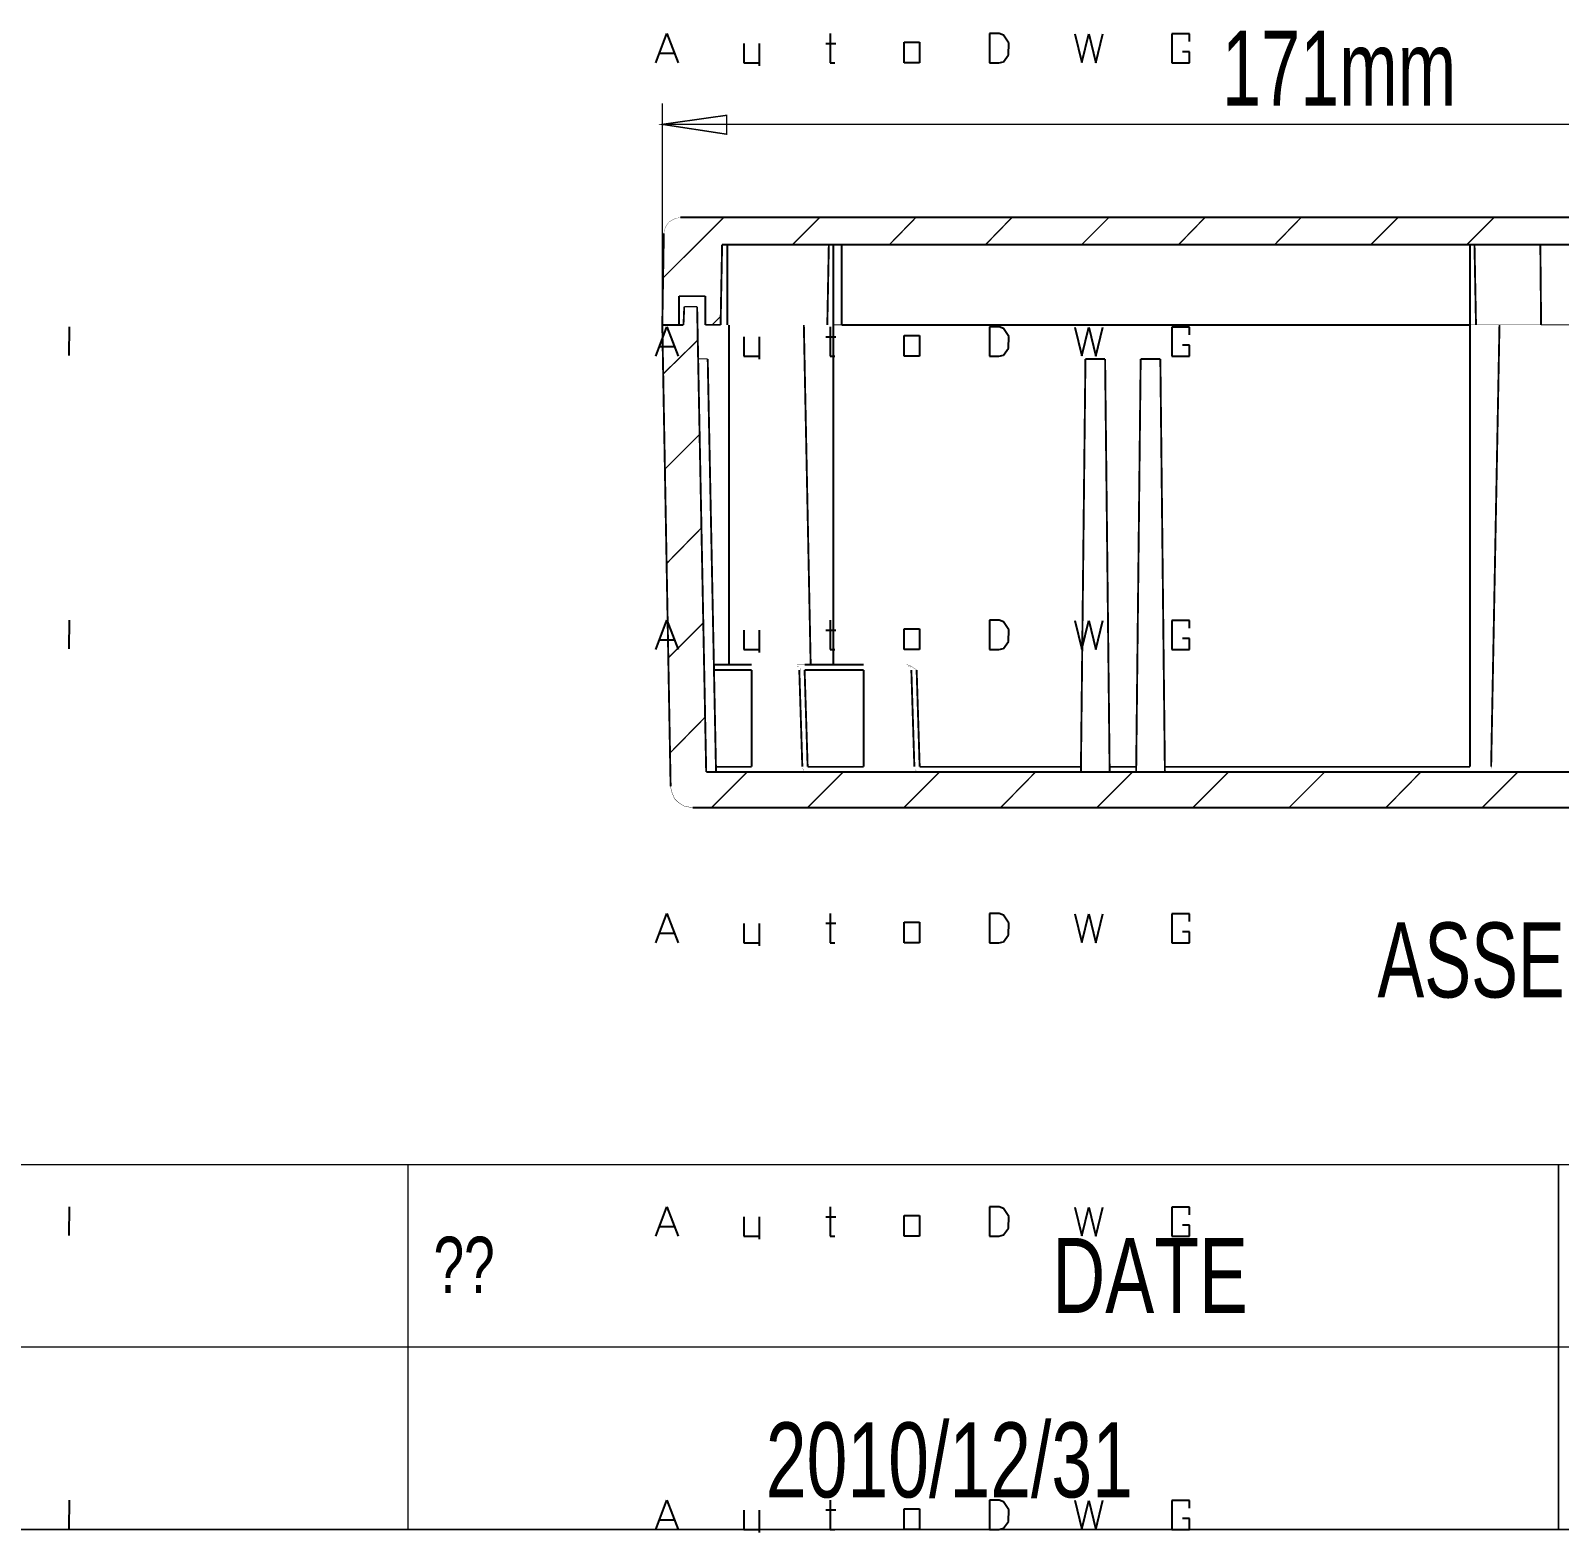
# Model space of a CAD drawing. Extents: x 5 to 426, y 3 to 277.
# Drawn here: x 144.3 to 215.6, y 2.8 to 72.9 of the extents above; entities that cross this region are included whole.
import ezdxf

# ---------------------------------------------------------------- set-up
doc = ezdxf.new("R2010")
doc.units = 0
doc.header["$MEASUREMENT"] = 0
for name, color, linetype in [('at_Entity', 7, 'Continuous'), ('at_Rect', 7, 'Continuous'), ('at_Solid', 7, 'Continuous'), ('at_Text', 7, 'Continuous')]:
    doc.layers.add(name, color=color, linetype=linetype)
doc.styles.add('Style0', font='arial.ttf', dxfattribs={"height": 0.2})

msp = doc.modelspace()

# ---------------------------------------------------------------- linework, layer by layer
at = {"color": 28}
for p, q in [((173.473, 71.35), (173.994, 72.719)), ((173.994, 72.719), (174.515, 71.35)), ((177.577, 72.255), (177.577, 71.35)), ((178.294, 72.255), (178.294, 71.213)), ((181.415, 72.261), (181.877, 72.261)), ((181.614, 72.718), (181.614, 71.35)), ((185.065, 72.321), (185.77, 72.321)), ((185.065, 71.35), (185.065, 72.321)), ((185.77, 72.321), (185.77, 71.35)), ((189.047, 72.718), (189.042, 71.35)), ((189.494, 72.723), (189.047, 72.718)), ((189.698, 72.649), (189.494, 72.723)), ((189.938, 72.267), (189.698, 72.649)), ((189.929, 71.722), (189.938, 72.267)), ((193.026, 72.711), (193.351, 71.368)), ((193.351, 71.368), (193.675, 72.703)), ((193.675, 72.703), (193.999, 71.352)), ((193.999, 71.352), (194.324, 72.711)), ((198.37, 72.698), (197.544, 72.698)), ((197.544, 72.698), (197.544, 71.35)), ((198.361, 72.352), (198.37, 72.698)), ((173.664, 71.806), (174.316, 71.806)), ((177.577, 71.35), (178.294, 71.35)), ((181.614, 71.35), (181.829, 71.35)), ((185.77, 71.35), (185.065, 71.35)), ((189.042, 71.35), (189.484, 71.35)), ((189.484, 71.35), (189.693, 71.405)), ((189.693, 71.405), (189.929, 71.722)), ((197.544, 71.35), (198.361, 71.35)), ((198.37, 71.863), (198.041, 71.863)), ((198.361, 71.35), (198.37, 71.863)), ((173.473, 30.298), (173.994, 31.666)), ((173.994, 31.666), (174.515, 30.298)), ((181.614, 31.666), (181.614, 30.298)), ((189.047, 31.666), (189.042, 30.298)), ((189.494, 31.671), (189.047, 31.666)), ((189.698, 31.596), (189.494, 31.671)), ((189.938, 31.215), (189.698, 31.596)), ((193.026, 31.659), (193.351, 30.315)), ((193.351, 30.315), (193.675, 31.651)), ((193.675, 31.651), (193.999, 30.3)), ((193.999, 30.3), (194.324, 31.659)), ((198.37, 31.646), (197.544, 31.646)), ((197.544, 31.646), (197.544, 30.298)), ((198.361, 31.3), (198.37, 31.646)), ((173.664, 30.753), (174.316, 30.753)), ((177.577, 31.203), (177.577, 30.298)), ((178.294, 31.203), (178.294, 30.161)), ((181.415, 31.209), (181.877, 31.209)), ((185.065, 31.269), (185.77, 31.269)), ((185.065, 30.298), (185.065, 31.269)), ((185.77, 31.269), (185.77, 30.298)), ((189.693, 30.353), (189.929, 30.67)), ((189.929, 30.67), (189.938, 31.215)), ((198.37, 30.811), (198.041, 30.811)), ((198.361, 30.298), (198.37, 30.811)), ((177.577, 30.298), (178.294, 30.298)), ((181.614, 30.298), (181.829, 30.298)), ((185.77, 30.298), (185.065, 30.298)), ((189.042, 30.298), (189.484, 30.298)), ((189.484, 30.298), (189.693, 30.353)), ((197.544, 30.298), (198.361, 30.298))]:
    msp.add_line(p, q, dxfattribs=at)
at = {"layer": 'at_Entity', "color": 28}
for p, q in [((146.116, 45.345), (146.111, 44.009)), ((146.116, 4.293), (146.111, 2.957))]:
    msp.add_line(p, q, dxfattribs=at)
at = {"layer": 'at_Entity', "color": 0}
for points in [[(173.782, 60.116, 0.0636, 0.0636, 0), (173.782, 69.47, 0.0636, 0.0636, 0)], [(173.782, 68.482, 0.0636, 0.0636, 0), (176.782, 68.906, 0.0636, 0.0636, 0), (176.782, 68.023, 0.0636, 0.0636, 0)], [(173.782, 68.482, 0.0636, 0.0636, 0), (259.314, 68.482, 0.0636, 0.0636, 0)], [(176.641, 64.14, 0.0636, 0.0636, 0), (173.817, 61.316, 0.0636, 0.0636, 0)], [(174.629, 64.14, 0.0883, 0.0883, 0), (258.502, 64.14, 0.0883, 0.0883, 0)], [(181.124, 64.14, 0.0636, 0.0636, 0), (179.853, 62.869, 0.0636, 0.0636, 0)], [(185.607, 64.14, 0.0636, 0.0636, 0), (184.372, 62.869, 0.0636, 0.0636, 0)], [(190.09, 64.14, 0.0636, 0.0636, 0), (188.855, 62.869, 0.0636, 0.0636, 0)], [(194.609, 64.14, 0.0636, 0.0636, 0), (193.338, 62.869, 0.0636, 0.0636, 0)], [(199.092, 64.14, 0.0636, 0.0636, 0), (197.857, 62.869, 0.0636, 0.0636, 0)], [(203.575, 64.14, 0.0636, 0.0636, 0), (202.34, 62.869, 0.0636, 0.0636, 0)], [(208.094, 64.14, 0.0636, 0.0636, 0), (206.823, 62.869, 0.0636, 0.0636, 0)], [(212.577, 64.14, 0.0636, 0.0636, 0), (211.306, 62.869, 0.0636, 0.0636, 0)], [(173.852, 63.399, 0.0112, 0.0112, 0), (173.888, 63.54, 0.0112, 0.0112, 0), (173.923, 63.681, 0.0112, 0.0112, 0), (173.994, 63.787, 0.0112, 0.0112, 0), (174.1, 63.928, 0.0112, 0.0112, 0), (174.206, 63.999, 0.0112, 0.0112, 0), (174.347, 64.069, 0.0112, 0.0112, 0), (174.453, 64.105, 0.0112, 0.0112, 0), (174.629, 64.14, 0.0112, 0.0112, 0)], [(173.852, 63.399, 0.0883, 0.0883, 0), (173.782, 59.127, 0.0883, 0.0883, 0)], [(173.852, 63.399, 0.0883, 0.0883, 0), (173.782, 59.127, 0.0883, 0.0883, 0)], [(176.5, 59.127, 0.0883, 0.0883, 0), (176.571, 62.869, 0.0883, 0.0883, 0)], [(176.571, 62.869, 0.0883, 0.0883, 0), (176.5, 59.127, 0.0883, 0.0883, 0)], [(256.525, 62.869, 0.0883, 0.0883, 0), (176.571, 62.869, 0.0883, 0.0883, 0)], [(176.818, 62.869, 0.0883, 0.0883, 0), (176.818, 59.127, 0.0883, 0.0883, 0)], [(181.477, 59.127, 0.0883, 0.0883, 0), (181.548, 62.869, 0.0883, 0.0883, 0)], [(181.76, 62.869, 0.0883, 0.0883, 0), (181.76, 59.127, 0.0883, 0.0883, 0)], [(182.148, 62.869, 0.0883, 0.0883, 0), (182.148, 59.127, 0.0883, 0.0883, 0)], [(211.447, 62.869, 0.0883, 0.0883, 0), (211.447, 59.127, 0.0883, 0.0883, 0)], [(211.659, 62.869, 0.0883, 0.0883, 0), (211.729, 59.127, 0.0883, 0.0883, 0)], [(214.73, 62.869, 0.0883, 0.0883, 0), (214.765, 59.127, 0.0883, 0.0883, 0)], [(175.794, 60.469, 0.0883, 0.0883, 0), (174.559, 60.469, 0.0883, 0.0883, 0)], [(174.559, 60.469, 0.0883, 0.0883, 0), (174.559, 59.127, 0.0883, 0.0883, 0)], [(174.559, 59.127, 0.0883, 0.0883, 0), (174.559, 60.469, 0.0883, 0.0883, 0)], [(174.77, 59.127, 0.0848, 0.0848, 0), (174.806, 59.975, 0.0848, 0.0848, 0)], [(174.806, 59.975, 0.06, 0.06, 0), (175.406, 59.975, 0.06, 0.06, 0)], [(175.406, 59.975, 0.0883, 0.0883, 0), (175.829, 38.265, 0.0883, 0.0883, 0)], [(175.406, 59.975, 0.00353, 0.00353, 0), (175.441, 59.975, 0.00353, 0.00353, 0), (175.512, 59.975, 0.00353, 0.00353, 0), (175.653, 59.975, 0.00353, 0.00353, 0), (175.794, 59.975, 0.00353, 0.00353, 0)], [(175.794, 60.469, 0.0883, 0.0883, 0), (175.794, 59.127, 0.0883, 0.0883, 0)], [(176.5, 59.516, 0.0549, 0.0549, 0), (176.112, 59.127, 0.0549, 0.0549, 0)], [(173.782, 59.127, 0.0883, 0.0883, 0), (174.77, 59.127, 0.0883, 0.0883, 0)], [(174.17, 37.594, 0.0883, 0.0883, 0), (173.782, 59.127, 0.0883, 0.0883, 0)], [(173.782, 59.127, 0.0777, 0.0777, 0), (174.559, 59.127, 0.0777, 0.0777, 0)], [(175.794, 59.127, 0.0706, 0.0706, 0), (176.5, 59.127, 0.0706, 0.0706, 0)], [(176.5, 59.127, 0.00353, 0.00353, 0), (176.535, 59.127, 0.00353, 0.00353, 0), (176.571, 59.127, 0.00353, 0.00353, 0), (176.606, 59.127, 0.00353, 0.00353, 0), (176.641, 59.127, 0.00353, 0.00353, 0), (176.712, 59.127, 0.00353, 0.00353, 0), (176.747, 59.127, 0.00353, 0.00353, 0), (176.818, 59.127, 0.00353, 0.00353, 0)], [(176.818, 59.127, 0.00353, 0.00353, 0), (177.347, 59.127, 0.00353, 0.00353, 0), (177.877, 59.127, 0.00353, 0.00353, 0), (178.406, 59.127, 0.00353, 0.00353, 0), (178.9, 59.127, 0.00353, 0.00353, 0), (179.359, 59.127, 0.00353, 0.00353, 0), (179.818, 59.127, 0.00353, 0.00353, 0), (180.207, 59.127, 0.00353, 0.00353, 0), (180.56, 59.127, 0.00353, 0.00353, 0), (180.877, 59.127, 0.00353, 0.00353, 0), (181.124, 59.127, 0.00353, 0.00353, 0), (181.301, 59.127, 0.00353, 0.00353, 0), (181.442, 59.127, 0.00353, 0.00353, 0), (181.477, 59.127, 0.00353, 0.00353, 0)], [(176.888, 59.127, 0.0883, 0.0883, 0), (176.888, 43.278, 0.0883, 0.0883, 0)], [(180.701, 43.278, 0.0883, 0.0883, 0), (180.383, 59.127, 0.0883, 0.0883, 0)], [(181.477, 59.127, 0.00353, 0.00353, 0), (181.513, 59.127, 0.00353, 0.00353, 0), (181.548, 59.127, 0.00353, 0.00353, 0), (181.619, 59.127, 0.00353, 0.00353, 0), (181.654, 59.127, 0.00353, 0.00353, 0), (181.724, 59.127, 0.00353, 0.00353, 0), (181.76, 59.127, 0.00353, 0.00353, 0)], [(181.76, 59.127, 0.0883, 0.0883, 0), (181.76, 43.278, 0.0883, 0.0883, 0)], [(181.76, 59.127, 0.0388, 0.0388, 0), (182.148, 59.127, 0.0388, 0.0388, 0)], [(182.148, 59.127, 0.0883, 0.0883, 0), (211.447, 59.127, 0.0883, 0.0883, 0)], [(211.447, 38.512, 0.0883, 0.0883, 0), (211.447, 59.127, 0.0883, 0.0883, 0)], [(211.447, 59.127, 0.00706, 0.00706, 0), (211.553, 59.127, 0.00706, 0.00706, 0), (211.659, 59.127, 0.00706, 0.00706, 0), (211.729, 59.127, 0.00706, 0.00706, 0)], [(211.729, 59.127, 0.00706, 0.00706, 0), (211.8, 59.127, 0.00706, 0.00706, 0), (211.906, 59.127, 0.00706, 0.00706, 0), (212.082, 59.127, 0.00706, 0.00706, 0), (212.294, 59.127, 0.00706, 0.00706, 0), (212.612, 59.127, 0.00706, 0.00706, 0), (212.93, 59.127, 0.00706, 0.00706, 0), (213.353, 59.127, 0.00706, 0.00706, 0), (213.777, 59.127, 0.00706, 0.00706, 0), (214.271, 59.127, 0.00706, 0.00706, 0), (214.765, 59.127, 0.00706, 0.00706, 0)], [(212.824, 59.127, 0.0883, 0.0883, 0), (212.435, 38.512, 0.0883, 0.0883, 0)], [(214.765, 59.127, 0.0424, 0.0424, 0), (215.189, 59.127, 0.0424, 0.0424, 0), (215.648, 59.127, 0.0424, 0.0424, 0), (216.107, 59.127, 0.0424, 0.0424, 0), (216.565, 59.127, 0.0424, 0.0424, 0), (217.024, 59.127, 0.0424, 0.0424, 0), (217.448, 59.127, 0.0424, 0.0424, 0), (217.907, 59.127, 0.0424, 0.0424, 0), (218.331, 59.127, 0.0424, 0.0424, 0)], [(175.441, 58.421, 0.0636, 0.0636, 0), (173.817, 56.833, 0.0636, 0.0636, 0)], [(175.441, 57.539, 0.0459, 0.0459, 0), (175.9, 57.539, 0.0459, 0.0459, 0)], [(176.288, 38.265, 0.0883, 0.0883, 0), (175.9, 57.539, 0.0883, 0.0883, 0)], [(193.303, 38.265, 0.0883, 0.0883, 0), (193.515, 57.539, 0.0883, 0.0883, 0)], [(193.515, 57.539, 0.0883, 0.0883, 0), (194.432, 57.539, 0.0883, 0.0883, 0)], [(194.432, 57.539, 0.0883, 0.0883, 0), (194.644, 38.265, 0.0883, 0.0883, 0)], [(195.88, 38.265, 0.0883, 0.0883, 0), (196.091, 57.539, 0.0883, 0.0883, 0)], [(196.091, 57.539, 0.0883, 0.0883, 0), (197.009, 57.539, 0.0883, 0.0883, 0)], [(197.009, 57.539, 0.0883, 0.0883, 0), (197.221, 38.265, 0.0883, 0.0883, 0)], [(175.512, 54.009, 0.0636, 0.0636, 0), (173.923, 52.42, 0.0636, 0.0636, 0)], [(175.582, 49.632, 0.0636, 0.0636, 0), (173.994, 48.008, 0.0636, 0.0636, 0)], [(175.688, 45.219, 0.0636, 0.0636, 0), (174.064, 43.595, 0.0636, 0.0636, 0)], [(176.182, 43.278, 0.0883, 0.0883, 0), (177.947, 43.278, 0.0883, 0.0883, 0)], [(176.182, 43.031, 0.0883, 0.0883, 0), (177.947, 43.031, 0.0883, 0.0883, 0)], [(177.947, 38.512, 0.0883, 0.0883, 0), (177.947, 43.031, 0.0883, 0.0883, 0)], [(177.947, 43.278, 0.00353, 0.00353, 0), (177.947, 43.242, 0.00353, 0.00353, 0), (177.947, 43.207, 0.00353, 0.00353, 0), (177.947, 43.172, 0.00353, 0.00353, 0), (177.947, 43.101, 0.00353, 0.00353, 0), (177.947, 43.066, 0.00353, 0.00353, 0), (177.947, 43.031, 0.00353, 0.00353, 0)], [(177.947, 43.278, 0.00353, 0.00353, 0), (178.3, 43.278, 0.00353, 0.00353, 0), (178.653, 43.278, 0.00353, 0.00353, 0), (179.006, 43.278, 0.00353, 0.00353, 0), (179.324, 43.278, 0.00353, 0.00353, 0), (179.606, 43.278, 0.00353, 0.00353, 0), (179.783, 43.278, 0.00353, 0.00353, 0), (179.889, 43.278, 0.00353, 0.00353, 0), (179.924, 43.278, 0.00353, 0.00353, 0)], [(177.947, 43.031, 0.00353, 0.00353, 0), (178.336, 43.031, 0.00353, 0.00353, 0), (178.689, 43.031, 0.00353, 0.00353, 0), (179.042, 43.031, 0.00353, 0.00353, 0), (179.359, 43.031, 0.00353, 0.00353, 0), (179.642, 43.031, 0.00353, 0.00353, 0), (179.853, 43.031, 0.00353, 0.00353, 0), (180.03, 43.031, 0.00353, 0.00353, 0), (180.136, 43.031, 0.00353, 0.00353, 0), (180.171, 43.031, 0.00353, 0.00353, 0)], [(179.924, 43.278, 0.00353, 0.00353, 0), (179.959, 43.278, 0.00353, 0.00353, 0), (179.995, 43.242, 0.00353, 0.00353, 0), (180.065, 43.207, 0.00353, 0.00353, 0), (180.101, 43.207, 0.00353, 0.00353, 0), (180.136, 43.172, 0.00353, 0.00353, 0), (180.136, 43.101, 0.00353, 0.00353, 0), (180.171, 43.066, 0.00353, 0.00353, 0), (180.171, 43.031, 0.00353, 0.00353, 0)], [(179.924, 43.278, 0.00353, 0.00353, 0), (179.959, 43.278, 0.00353, 0.00353, 0), (180.065, 43.278, 0.00353, 0.00353, 0)], [(180.065, 43.278, 0.0141, 0.0141, 0), (180.207, 43.278, 0.0141, 0.0141, 0), (180.418, 43.278, 0.0141, 0.0141, 0)], [(180.065, 43.278, 0.00353, 0.00353, 0), (180.101, 43.278, 0.00353, 0.00353, 0), (180.136, 43.242, 0.00353, 0.00353, 0), (180.171, 43.242, 0.00353, 0.00353, 0), (180.171, 43.207, 0.00353, 0.00353, 0), (180.207, 43.172, 0.00353, 0.00353, 0), (180.207, 43.101, 0.00353, 0.00353, 0), (180.242, 43.066, 0.00353, 0.00353, 0), (180.242, 43.031, 0.00353, 0.00353, 0)], [(180.312, 38.512, 0.0883, 0.0883, 0), (180.171, 43.031, 0.0883, 0.0883, 0)], [(180.171, 43.031, 0.00706, 0.00706, 0), (180.242, 43.031, 0.00706, 0.00706, 0)], [(180.242, 43.031, 0.00353, 0.00353, 0), (180.312, 43.031, 0.00353, 0.00353, 0), (180.348, 43.031, 0.00353, 0.00353, 0), (180.418, 43.031, 0.00353, 0.00353, 0)], [(180.418, 43.278, 0.0883, 0.0883, 0), (183.172, 43.278, 0.0883, 0.0883, 0)], [(180.418, 43.031, 0.0883, 0.0883, 0), (180.56, 38.512, 0.0883, 0.0883, 0)], [(180.418, 43.031, 0.0883, 0.0883, 0), (183.172, 43.031, 0.0883, 0.0883, 0)], [(180.418, 43.278, 0.00353, 0.00353, 0), (180.418, 43.242, 0.00353, 0.00353, 0), (180.418, 43.207, 0.00353, 0.00353, 0), (180.418, 43.172, 0.00353, 0.00353, 0), (180.418, 43.101, 0.00353, 0.00353, 0), (180.418, 43.066, 0.00353, 0.00353, 0), (180.418, 43.031, 0.00353, 0.00353, 0)], [(183.172, 38.512, 0.0883, 0.0883, 0), (183.172, 43.031, 0.0883, 0.0883, 0)], [(183.172, 43.278, 0.00353, 0.00353, 0), (183.172, 43.242, 0.00353, 0.00353, 0), (183.172, 43.207, 0.00353, 0.00353, 0), (183.172, 43.172, 0.00353, 0.00353, 0), (183.172, 43.101, 0.00353, 0.00353, 0), (183.172, 43.066, 0.00353, 0.00353, 0), (183.172, 43.031, 0.00353, 0.00353, 0)], [(183.172, 43.278, 0.00353, 0.00353, 0), (183.525, 43.278, 0.00353, 0.00353, 0), (183.878, 43.278, 0.00353, 0.00353, 0), (184.231, 43.278, 0.00353, 0.00353, 0), (184.548, 43.278, 0.00353, 0.00353, 0), (184.796, 43.278, 0.00353, 0.00353, 0), (184.972, 43.278, 0.00353, 0.00353, 0), (185.078, 43.278, 0.00353, 0.00353, 0), (185.113, 43.278, 0.00353, 0.00353, 0)], [(183.172, 43.031, 0.00353, 0.00353, 0), (183.525, 43.031, 0.00353, 0.00353, 0), (183.913, 43.031, 0.00353, 0.00353, 0), (184.266, 43.031, 0.00353, 0.00353, 0), (184.584, 43.031, 0.00353, 0.00353, 0), (184.866, 43.031, 0.00353, 0.00353, 0), (185.078, 43.031, 0.00353, 0.00353, 0), (185.254, 43.031, 0.00353, 0.00353, 0), (185.36, 43.031, 0.00353, 0.00353, 0), (185.396, 43.031, 0.00353, 0.00353, 0)], [(185.113, 43.278, 0.00353, 0.00353, 0), (185.184, 43.278, 0.00353, 0.00353, 0), (185.219, 43.242, 0.00353, 0.00353, 0), (185.254, 43.207, 0.00353, 0.00353, 0), (185.29, 43.207, 0.00353, 0.00353, 0), (185.325, 43.172, 0.00353, 0.00353, 0), (185.36, 43.101, 0.00353, 0.00353, 0), (185.36, 43.066, 0.00353, 0.00353, 0), (185.396, 43.031, 0.00353, 0.00353, 0)], [(185.184, 43.278, 0.0127, 0.0127, 0), (185.325, 43.242, 0.0127, 0.0127, 0), (185.431, 43.172, 0.0127, 0.0127, 0), (185.643, 43.031, 0.0127, 0.0127, 0)], [(185.184, 43.278, 0.00353, 0.00353, 0), (185.219, 43.278, 0.00353, 0.00353, 0), (185.254, 43.242, 0.00353, 0.00353, 0), (185.325, 43.207, 0.00353, 0.00353, 0), (185.36, 43.172, 0.00353, 0.00353, 0), (185.396, 43.101, 0.00353, 0.00353, 0), (185.396, 43.066, 0.00353, 0.00353, 0), (185.396, 43.031, 0.00353, 0.00353, 0)], [(185.396, 43.031, 0.0883, 0.0883, 0), (185.537, 38.512, 0.0883, 0.0883, 0)], [(185.396, 43.031, 0.00353, 0.00353, 0), (185.431, 43.031, 0.00353, 0.00353, 0), (185.501, 43.031, 0.00353, 0.00353, 0), (185.572, 43.031, 0.00353, 0.00353, 0), (185.643, 43.031, 0.00353, 0.00353, 0)], [(185.643, 43.031, 0.0883, 0.0883, 0), (185.784, 38.512, 0.0883, 0.0883, 0)], [(175.759, 40.807, 0.0636, 0.0636, 0), (174.17, 39.183, 0.0636, 0.0636, 0)], [(176.288, 38.512, 0.0883, 0.0883, 0), (177.947, 38.512, 0.0883, 0.0883, 0)], [(177.947, 38.512, 0.00353, 0.00353, 0), (177.947, 38.442, 0.00353, 0.00353, 0), (177.947, 38.406, 0.00353, 0.00353, 0), (177.947, 38.371, 0.00353, 0.00353, 0), (177.947, 38.336, 0.00353, 0.00353, 0), (177.947, 38.3, 0.00353, 0.00353, 0), (177.947, 38.265, 0.00353, 0.00353, 0)], [(177.947, 38.512, 0.00353, 0.00353, 0), (178.371, 38.512, 0.00353, 0.00353, 0), (178.759, 38.512, 0.00353, 0.00353, 0), (179.148, 38.512, 0.00353, 0.00353, 0), (179.465, 38.512, 0.00353, 0.00353, 0), (179.748, 38.512, 0.00353, 0.00353, 0), (179.995, 38.512, 0.00353, 0.00353, 0), (180.171, 38.512, 0.00353, 0.00353, 0), (180.277, 38.512, 0.00353, 0.00353, 0), (180.312, 38.512, 0.00353, 0.00353, 0)], [(180.312, 38.512, 0.00353, 0.00353, 0), (180.312, 38.442, 0.00353, 0.00353, 0), (180.348, 38.406, 0.00353, 0.00353, 0), (180.383, 38.371, 0.00353, 0.00353, 0), (180.383, 38.336, 0.00353, 0.00353, 0), (180.418, 38.3, 0.00353, 0.00353, 0), (180.489, 38.265, 0.00353, 0.00353, 0), (180.524, 38.265, 0.00353, 0.00353, 0), (180.56, 38.265, 0.00353, 0.00353, 0)], [(180.56, 38.512, 0.00353, 0.00353, 0), (180.489, 38.512, 0.00353, 0.00353, 0), (180.383, 38.512, 0.00353, 0.00353, 0), (180.348, 38.512, 0.00353, 0.00353, 0), (180.312, 38.512, 0.00353, 0.00353, 0)], [(180.56, 38.512, 0.0883, 0.0883, 0), (183.172, 38.512, 0.0883, 0.0883, 0)], [(180.56, 38.265, 0.00706, 0.00706, 0), (180.56, 38.336, 0.00706, 0.00706, 0), (180.56, 38.406, 0.00706, 0.00706, 0), (180.56, 38.512, 0.00706, 0.00706, 0)], [(183.172, 38.512, 0.00353, 0.00353, 0), (183.172, 38.442, 0.00353, 0.00353, 0), (183.172, 38.406, 0.00353, 0.00353, 0), (183.172, 38.371, 0.00353, 0.00353, 0), (183.172, 38.336, 0.00353, 0.00353, 0), (183.172, 38.3, 0.00353, 0.00353, 0), (183.172, 38.265, 0.00353, 0.00353, 0)], [(183.172, 38.512, 0.00353, 0.00353, 0), (183.56, 38.512, 0.00353, 0.00353, 0), (183.984, 38.512, 0.00353, 0.00353, 0), (184.337, 38.512, 0.00353, 0.00353, 0), (184.69, 38.512, 0.00353, 0.00353, 0), (184.972, 38.512, 0.00353, 0.00353, 0), (185.219, 38.512, 0.00353, 0.00353, 0), (185.396, 38.512, 0.00353, 0.00353, 0), (185.501, 38.512, 0.00353, 0.00353, 0), (185.537, 38.512, 0.00353, 0.00353, 0)], [(185.537, 38.512, 0.00353, 0.00353, 0), (185.537, 38.442, 0.00353, 0.00353, 0), (185.572, 38.406, 0.00353, 0.00353, 0), (185.572, 38.371, 0.00353, 0.00353, 0), (185.607, 38.336, 0.00353, 0.00353, 0), (185.643, 38.3, 0.00353, 0.00353, 0), (185.678, 38.265, 0.00353, 0.00353, 0), (185.749, 38.265, 0.00353, 0.00353, 0), (185.784, 38.265, 0.00353, 0.00353, 0)], [(185.784, 38.512, 0.00353, 0.00353, 0), (185.678, 38.512, 0.00353, 0.00353, 0), (185.607, 38.512, 0.00353, 0.00353, 0), (185.572, 38.512, 0.00353, 0.00353, 0), (185.537, 38.512, 0.00353, 0.00353, 0)], [(185.784, 38.512, 0.0883, 0.0883, 0), (193.303, 38.512, 0.0883, 0.0883, 0)], [(185.784, 38.265, 0.00706, 0.00706, 0), (185.784, 38.336, 0.00706, 0.00706, 0), (185.784, 38.406, 0.00706, 0.00706, 0), (185.784, 38.512, 0.00706, 0.00706, 0)], [(194.644, 38.512, 0.0883, 0.0883, 0), (195.88, 38.512, 0.0883, 0.0883, 0)], [(197.221, 38.512, 0.0883, 0.0883, 0), (211.447, 38.512, 0.0883, 0.0883, 0)], [(211.447, 38.265, 0.00353, 0.00353, 0), (211.447, 38.3, 0.00353, 0.00353, 0), (211.447, 38.336, 0.00353, 0.00353, 0), (211.447, 38.371, 0.00353, 0.00353, 0), (211.447, 38.406, 0.00353, 0.00353, 0), (211.447, 38.442, 0.00353, 0.00353, 0), (211.447, 38.512, 0.00353, 0.00353, 0)], [(212.435, 38.512, 0.00353, 0.00353, 0), (212.4, 38.512, 0.00353, 0.00353, 0), (212.365, 38.512, 0.00353, 0.00353, 0), (212.259, 38.512, 0.00353, 0.00353, 0), (212.153, 38.512, 0.00353, 0.00353, 0), (211.976, 38.512, 0.00353, 0.00353, 0), (211.835, 38.512, 0.00353, 0.00353, 0), (211.624, 38.512, 0.00353, 0.00353, 0), (211.447, 38.512, 0.00353, 0.00353, 0)], [(212.188, 38.265, 0.00353, 0.00353, 0), (212.224, 38.265, 0.00353, 0.00353, 0), (212.294, 38.265, 0.00353, 0.00353, 0), (212.329, 38.3, 0.00353, 0.00353, 0), (212.365, 38.336, 0.00353, 0.00353, 0), (212.4, 38.371, 0.00353, 0.00353, 0), (212.4, 38.406, 0.00353, 0.00353, 0), (212.435, 38.442, 0.00353, 0.00353, 0), (212.435, 38.512, 0.00353, 0.00353, 0)], [(212.435, 38.512, 0.00353, 0.00353, 0), (212.471, 38.512, 0.00353, 0.00353, 0), (212.612, 38.512, 0.00353, 0.00353, 0), (212.788, 38.512, 0.00353, 0.00353, 0), (213.036, 38.512, 0.00353, 0.00353, 0), (213.318, 38.512, 0.00353, 0.00353, 0), (213.671, 38.512, 0.00353, 0.00353, 0), (214.095, 38.512, 0.00353, 0.00353, 0), (214.518, 38.512, 0.00353, 0.00353, 0), (215.012, 38.512, 0.00353, 0.00353, 0), (215.506, 38.512, 0.00353, 0.00353, 0), (216.036, 38.512, 0.00353, 0.00353, 0)], [(175.829, 38.265, 0.0883, 0.0883, 0), (257.302, 38.265, 0.0883, 0.0883, 0)], [(177.736, 38.265, 0.0636, 0.0636, 0), (176.076, 36.606, 0.0636, 0.0636, 0)], [(182.219, 38.265, 0.0636, 0.0636, 0), (180.56, 36.606, 0.0636, 0.0636, 0)], [(186.702, 38.265, 0.0636, 0.0636, 0), (185.043, 36.606, 0.0636, 0.0636, 0)], [(191.185, 38.265, 0.0636, 0.0636, 0), (189.561, 36.606, 0.0636, 0.0636, 0)], [(195.703, 38.265, 0.0636, 0.0636, 0), (194.044, 36.606, 0.0636, 0.0636, 0)], [(200.186, 38.265, 0.0636, 0.0636, 0), (198.527, 36.606, 0.0636, 0.0636, 0)], [(204.669, 38.265, 0.0636, 0.0636, 0), (203.01, 36.606, 0.0636, 0.0636, 0)], [(209.153, 38.265, 0.0636, 0.0636, 0), (207.529, 36.606, 0.0636, 0.0636, 0)], [(213.671, 38.265, 0.0636, 0.0636, 0), (212.012, 36.606, 0.0636, 0.0636, 0)], [(175.194, 36.606, 0.0176, 0.0176, 0), (174.982, 36.641, 0.0176, 0.0176, 0), (174.806, 36.677, 0.0176, 0.0176, 0), (174.629, 36.783, 0.0176, 0.0176, 0), (174.488, 36.889, 0.0176, 0.0176, 0), (174.347, 37.03, 0.0176, 0.0176, 0), (174.276, 37.206, 0.0176, 0.0176, 0), (174.206, 37.383, 0.0176, 0.0176, 0), (174.17, 37.594, 0.0176, 0.0176, 0)], [(257.937, 36.606, 0.0883, 0.0883, 0), (175.194, 36.606, 0.0883, 0.0883, 0)]]:
    msp.add_lwpolyline(points, format="xyseb", dxfattribs=at)
at = {"layer": 'at_Entity', "color": 7}
msp.add_lwpolyline([(173.782, 68.482, 0.0636, 0.0636, 0), (176.782, 68.906, 0.0636, 0.0636, 0), (176.782, 68.023, 0.0636, 0.0636, 0), (173.782, 68.482, 0.0636, 0.0636, 0)], format="xyseb", dxfattribs=at)
at = {"layer": 'at_Entity', "color": 9}
for points in [[(4.801, 19.945, 0.0636, 0.0636, 0), (426.318, 19.945, 0.0636, 0.0636, 0)], [(161.921, 19.945, 0.0636, 0.0636, 0), (161.921, 2.93, 0.0636, 0.0636, 0)], [(215.577, 19.945, 0.0636, 0.0636, 0), (215.577, 2.93, 0.0636, 0.0636, 0)], [(101.064, 11.437, 0.0636, 0.0636, 0), (265.103, 11.437, 0.0636, 0.0636, 0)], [(426.318, 2.93, 0.0636, 0.0636, 0), (4.801, 2.93, 0.0636, 0.0636, 0)]]:
    msp.add_lwpolyline(points, format="xyseb", dxfattribs=at)
at = {"layer": 'at_Rect', "color": 28}
for p, q in [((146.116, 59.029), (146.111, 57.693)), ((146.116, 17.977), (146.111, 16.641))]:
    msp.add_line(p, q, dxfattribs=at)
at = {"layer": 'at_Solid', "color": 28}
for p, q in [((173.473, 43.982), (173.994, 45.35)), ((173.994, 45.35), (174.515, 43.982)), ((181.614, 45.35), (181.614, 43.982)), ((185.065, 44.953), (185.77, 44.953)), ((185.065, 43.982), (185.065, 44.953)), ((185.77, 44.953), (185.77, 43.982)), ((189.047, 45.35), (189.042, 43.982)), ((189.494, 45.355), (189.047, 45.35)), ((189.698, 45.281), (189.494, 45.355)), ((189.938, 44.899), (189.698, 45.281)), ((193.026, 45.343), (193.351, 43.999)), ((193.351, 43.999), (193.675, 45.335)), ((193.675, 45.335), (193.999, 43.984)), ((193.999, 43.984), (194.324, 45.343)), ((198.37, 45.33), (197.544, 45.33)), ((197.544, 45.33), (197.544, 43.982)), ((198.361, 44.984), (198.37, 45.33)), ((173.664, 44.437), (174.316, 44.437)), ((177.577, 44.887), (177.577, 43.982)), ((178.294, 44.887), (178.294, 43.845)), ((181.415, 44.893), (181.877, 44.893)), ((189.693, 44.037), (189.929, 44.354)), ((189.929, 44.354), (189.938, 44.899)), ((198.37, 44.495), (198.041, 44.495)), ((198.361, 43.982), (198.37, 44.495)), ((177.577, 43.982), (178.294, 43.982)), ((181.614, 43.982), (181.829, 43.982)), ((185.77, 43.982), (185.065, 43.982)), ((189.042, 43.982), (189.484, 43.982)), ((189.484, 43.982), (189.693, 44.037)), ((197.544, 43.982), (198.361, 43.982)), ((173.473, 2.93), (173.994, 4.298)), ((173.994, 4.298), (174.515, 2.93)), ((181.614, 4.298), (181.614, 2.93)), ((189.047, 4.298), (189.042, 2.93)), ((189.494, 4.303), (189.047, 4.298)), ((189.698, 4.228), (189.494, 4.303)), ((193.026, 4.291), (193.351, 2.947)), ((193.351, 2.947), (193.675, 4.283)), ((193.675, 4.283), (193.999, 2.932)), ((193.999, 2.932), (194.324, 4.291)), ((177.577, 3.834), (177.577, 2.93)), ((178.294, 3.834), (178.294, 2.793)), ((181.415, 3.84), (181.877, 3.84)), ((185.065, 3.901), (185.77, 3.901)), ((185.065, 2.93), (185.065, 3.901)), ((185.77, 3.901), (185.77, 2.93)), ((189.938, 3.847), (189.698, 4.228)), ((189.929, 3.302), (189.938, 3.847)), ((198.37, 4.278), (197.544, 4.278)), ((197.544, 4.278), (197.544, 2.93)), ((198.361, 3.931), (198.37, 4.278)), ((173.664, 3.385), (174.316, 3.385)), ((177.577, 2.93), (178.294, 2.93)), ((181.614, 2.93), (181.829, 2.93)), ((185.77, 2.93), (185.065, 2.93)), ((189.042, 2.93), (189.484, 2.93)), ((189.484, 2.93), (189.693, 2.985)), ((189.693, 2.985), (189.929, 3.302)), ((197.544, 2.93), (198.361, 2.93)), ((198.37, 3.443), (198.041, 3.443)), ((198.361, 2.93), (198.37, 3.443))]:
    msp.add_line(p, q, dxfattribs=at)
at = {"layer": 'at_Text', "color": 28}
for p, q in [((173.473, 57.666), (173.994, 59.034)), ((173.994, 59.034), (174.515, 57.666)), ((177.577, 58.571), (177.577, 57.666)), ((178.294, 58.571), (178.294, 57.529)), ((181.415, 58.577), (181.877, 58.577)), ((181.614, 59.034), (181.614, 57.666)), ((185.065, 58.637), (185.77, 58.637)), ((185.065, 57.666), (185.065, 58.637)), ((185.77, 58.637), (185.77, 57.666)), ((189.047, 59.034), (189.042, 57.666)), ((189.494, 59.039), (189.047, 59.034)), ((189.698, 58.965), (189.494, 59.039)), ((189.938, 58.583), (189.698, 58.965)), ((189.929, 58.038), (189.938, 58.583)), ((193.026, 59.027), (193.351, 57.683)), ((193.351, 57.683), (193.675, 59.019)), ((193.675, 59.019), (193.999, 57.668)), ((193.999, 57.668), (194.324, 59.027)), ((198.37, 59.014), (197.544, 59.014)), ((197.544, 59.014), (197.544, 57.666)), ((198.361, 58.668), (198.37, 59.014)), ((173.664, 58.121), (174.316, 58.121)), ((189.693, 57.721), (189.929, 58.038)), ((198.37, 58.179), (198.041, 58.179)), ((198.361, 57.666), (198.37, 58.179)), ((177.577, 57.666), (178.294, 57.666)), ((181.614, 57.666), (181.829, 57.666)), ((185.77, 57.666), (185.065, 57.666)), ((189.042, 57.666), (189.484, 57.666)), ((189.484, 57.666), (189.693, 57.721)), ((197.544, 57.666), (198.361, 57.666)), ((173.473, 16.614), (173.994, 17.982)), ((173.994, 17.982), (174.515, 16.614)), ((181.614, 17.982), (181.614, 16.614)), ((189.047, 17.982), (189.042, 16.614)), ((189.494, 17.987), (189.047, 17.982)), ((189.698, 17.912), (189.494, 17.987)), ((189.938, 17.531), (189.698, 17.912)), ((193.026, 17.975), (193.351, 16.631)), ((193.351, 16.631), (193.675, 17.967)), ((193.675, 17.967), (193.999, 16.616)), ((193.999, 16.616), (194.324, 17.975)), ((198.37, 17.962), (197.544, 17.962)), ((197.544, 17.962), (197.544, 16.614)), ((198.361, 17.615), (198.37, 17.962)), ((177.577, 17.518), (177.577, 16.614)), ((178.294, 17.518), (178.294, 16.477)), ((181.415, 17.524), (181.877, 17.524)), ((185.065, 17.585), (185.77, 17.585)), ((185.065, 16.614), (185.065, 17.585)), ((185.77, 17.585), (185.77, 16.614)), ((189.929, 16.986), (189.938, 17.531)), ((198.37, 17.127), (198.041, 17.127)), ((198.361, 16.614), (198.37, 17.127)), ((173.664, 17.069), (174.316, 17.069)), ((177.577, 16.614), (178.294, 16.614)), ((181.614, 16.614), (181.829, 16.614)), ((185.77, 16.614), (185.065, 16.614)), ((189.042, 16.614), (189.484, 16.614)), ((189.484, 16.614), (189.693, 16.669)), ((189.693, 16.669), (189.929, 16.986)), ((197.544, 16.614), (198.361, 16.614))]:
    msp.add_line(p, q, dxfattribs=at)

# ---------------------------------------------------------------- texts
at = {"layer": 'at_Text', "color": 0, "width": 0.7}
for s, p in [('171mm', (199.886, 69.359)), ('ASSEMBLY', (207.133, 27.75))]:
    msp.add_text(s, height=3.4988, rotation=0.00055, dxfattribs=at).set_placement(p)
at = {"layer": 'at_Text', "color": 0, "style": 'Style0', "width": 0.7}
for s, height, p in [('??', 2.6241, (163.112, 13.965)), ('DATE', 3.4988, (191.969, 13.034)), ('2010/12/31', 3.4988, (178.609, 4.427))]:
    msp.add_text(s, height=height, rotation=0.00055, dxfattribs=at).set_placement(p)

doc.saveas('drawing.dxf')
